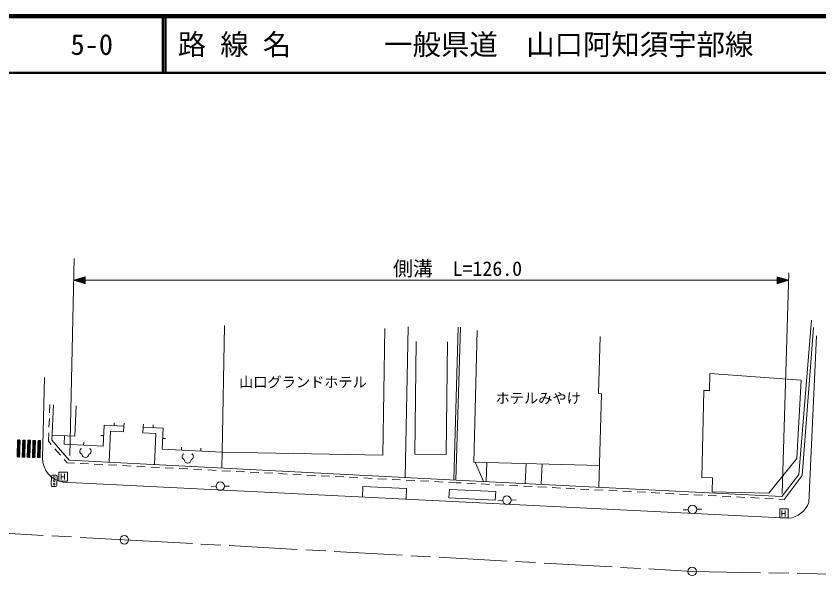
# Model space of a CAD drawing. Units: millimetres, scale not verified. Extents: x 40000 to 680000, y 20000 to 380000.
# Drawn here: x 151931 to 293280, y 281154 to 380000 of the extents above; entities that cross this region are included whole.
import ezdxf
from ezdxf.enums import TextEntityAlignment as Align

# ---------------------------------------------------------------- set-up
doc = ezdxf.new("R2010")
doc.units = ezdxf.units.MM
doc.header["$LTSCALE"] = 1000
doc.linetypes.add('CHAIN', pattern=[18.5, 12, -1.5, 3.5, -1.5])
for name, color, linetype, lineweight in [('M-BGD', 7, 'Continuous', 13), ('M-BMK', 2, 'CHAIN', 13), ('M-BMK-SRVR', 3, 'Continuous', 13), ('M-STR-HTXT', 7, 'Continuous', 13), ('M-STR-STRC', 7, 'Continuous', 13), ('M-TTL', 2, 'Continuous', 140), ('M-TTL-LINE', 7, 'Continuous', 50)]:
    doc.layers.add(name, color=color, linetype=linetype, lineweight=lineweight)
doc.layers.add('M-BGD-HTXT', color=7, linetype='Continuous')
doc.layers.add('M-TTL-TXT', color=7, linetype='Continuous')
doc.styles.add('ＭＳ ゴシック', font='')
doc.styles.get('ＭＳ ゴシック').set_extended_font_data('MS Gothic')

msp = doc.modelspace()

# ---------------------------------------------------------------- linework, layer by layer
at = {"layer": 'M-BGD'}
for p, q in [((289754, 299375), (291947, 326527)), ((188654, 325541), (188235, 303251)), ((220935, 325338), (220408, 298830)), ((228986, 298390), (229787, 325268)), ((229375, 298378), (230175, 325256)), ((292293, 325207), (290311, 299192)), ((216487, 302749), (216874, 325040)), ((233119, 324682), (232511, 301524)), ((292861, 323754), (291497, 294437)), ((222386, 322737), (222161, 302905)), ((227675, 302842), (227901, 322674)), ((254487, 313575), (254751, 323603)), ((274018, 314112), (274093, 317104)), ((274093, 317104), (290176, 315921)), ((156953, 316432), (156566, 302222)), ((290176, 315921), (289387, 302159)), ((273043, 314137), (272656, 298830)), ((273043, 314137), (274018, 314112)), ((254971, 313563), (254487, 313575)), ((254539, 297095), (254971, 313563)), ((157902, 311660), (157837, 310176)), ((158508, 311633), (158236, 305385)), ((162271, 306110), (162504, 311459)), ((157794, 309177), (157728, 307679)), ((169176, 307964), (169201, 308463)), ((170923, 307874), (170949, 308374)), ((174319, 307700), (174344, 308200)), ((167428, 308053), (167239, 304358)), ((170923, 307874), (167428, 308053)), ((168294, 301501), (168575, 306993)), ((168575, 306993), (170872, 306876)), ((170872, 306876), (170923, 307874)), ((174268, 306702), (174319, 307700)), ((174319, 307700), (177814, 307521)), ((176067, 307611), (176092, 308110)), ((177814, 307521), (177625, 303826)), ((152113, 302431), (152199, 305430)), ((152199, 305430), (152648, 305417)), ((152648, 305417), (152563, 302418)), ((153013, 302405), (153098, 305404)), ((153098, 305404), (153548, 305391)), ((153548, 305391), (153463, 302392)), ((153912, 302380), (153998, 305378)), ((153998, 305378), (154448, 305366)), ((154448, 305366), (154362, 302367)), ((154812, 302354), (154898, 305353)), ((154898, 305353), (155347, 305340)), ((155347, 305340), (155262, 302341)), ((155712, 302328), (155797, 305327)), ((155797, 305327), (156247, 305314)), ((156247, 305314), (156162, 302316)), ((157685, 306680), (157620, 305196)), ((158236, 305385), (161303, 301859)), ((158275, 306284), (162271, 306110)), ((160473, 306188), (160408, 304708)), ((167333, 306206), (166834, 306231)), ((176565, 306584), (174268, 306702)), ((176283, 301091), (176565, 306584)), ((178220, 305673), (177721, 305699)), ((157620, 305196), (158116, 304626)), ((167239, 304358), (160408, 304708)), ((163823, 304533), (163849, 305033)), ((181040, 303651), (181066, 304150)), ((184442, 303457), (184468, 303956)), ((158773, 303871), (159757, 302740)), ((188235, 303251), (177625, 303826)), ((188235, 303251), (188183, 300481)), ((188235, 303251), (216487, 302749)), ((222161, 302905), (227675, 302842)), ((152563, 302418), (152113, 302431)), ((153463, 302392), (153013, 302405)), ((154362, 302367), (153912, 302380)), ((155262, 302341), (154812, 302354)), ((156162, 302316), (155712, 302328)), ((160413, 301985), (160910, 301415)), ((160910, 301415), (162196, 301349)), ((161303, 301859), (229420, 298368)), ((163195, 301298), (164693, 301221)), ((165691, 301170), (167189, 301093)), ((232511, 301524), (254640, 300943)), ((232765, 301517), (234246, 298123)), ((234804, 301464), (234699, 298100)), ((241709, 301282), (241574, 297752)), ((244536, 301208), (244398, 297609)), ((289387, 302159), (284443, 296044)), ((168188, 301042), (169686, 300965)), ((170685, 300914), (172183, 300837)), ((173182, 300786), (174680, 300709)), ((175678, 300658), (177176, 300581)), ((178175, 300530), (179673, 300453)), ((180672, 300402), (182170, 300325)), ((183168, 300274), (184666, 300197)), ((185665, 300146), (187163, 300069)), ((188162, 300018), (189660, 299941)), ((190659, 299890), (192157, 299813)), ((193155, 299762), (194653, 299686)), ((195652, 299634), (197150, 299558)), ((198149, 299506), (199647, 299430)), ((200645, 299378), (202144, 299302)), ((203142, 299250), (204640, 299174)), ((205639, 299123), (207137, 299046)), ((208136, 298995), (209634, 298918)), ((210632, 298867), (212130, 298790)), ((213129, 298739), (214627, 298662)), ((215626, 298611), (217124, 298534)), ((218123, 298483), (219621, 298406)), ((220619, 298355), (222117, 298278)), ((229420, 298368), (286744, 295462)), ((272656, 298830), (274528, 298783)), ((274528, 298783), (274466, 296296)), ((286744, 295462), (289754, 299375)), ((290311, 299192), (287151, 294978)), ((160144, 298005), (287938, 291643)), ((187144, 297214), (186259, 297192)), ((189507, 297318), (188639, 297310)), ((212900, 295379), (212980, 297242)), ((212980, 297242), (220691, 296907)), ((220691, 296907), (220608, 294994)), ((223116, 298227), (224614, 298150)), ((225613, 298099), (227111, 298022)), ((228109, 297971), (229396, 297905)), ((229396, 297905), (230309, 297859)), ((231308, 297808), (232806, 297732)), ((233805, 297681), (235303, 297606)), ((236302, 297555), (237800, 297479)), ((238798, 297428), (240297, 297352)), ((241295, 297302), (242793, 297226)), ((243792, 297175), (245290, 297099)), ((246289, 297049), (247787, 296973)), ((248786, 296922), (250284, 296846)), ((228144, 295229), (228216, 296733)), ((228216, 296733), (236376, 296341)), ((236376, 296341), (236303, 294837)), ((251282, 296796), (252780, 296720)), ((253779, 296669), (255277, 296593)), ((256276, 296543), (257774, 296467)), ((258773, 296416), (260271, 296340)), ((261270, 296289), (262768, 296214)), ((263766, 296163), (265264, 296087)), ((266263, 296036), (267761, 295960)), ((268760, 295910), (270258, 295834)), ((271257, 295783), (272755, 295707)), ((273754, 295657), (275252, 295581)), ((274466, 296296), (284443, 296044)), ((276250, 295530), (277748, 295454)), ((236303, 294837), (228144, 295229)), ((237611, 294764), (236727, 294742)), ((239975, 294867), (239107, 294859)), ((278747, 295404), (280245, 295328)), ((281244, 295277), (282742, 295201)), ((283741, 295151), (285239, 295075)), ((286238, 295024), (287151, 294978)), ((270280, 293136), (269396, 293114)), ((272644, 293239), (271776, 293232))]:
    msp.add_line(p, q, dxfattribs=at)
for centre in [(187890, 297292), (238357, 294842), (271026, 293214)]:
    msp.add_circle(centre, 750, dxfattribs=at)
for centre, radius, start, end in [((163676, 303450), 536, 116.08703, 255.33416), ((164604, 303450), 536, 284.66584, 63.91297), ((164140, 302932), 600, 180, 0), ((181687, 302484), 536, 116.08703, 255.33416), ((182616, 302484), 536, 284.66584, 63.91297), ((160966, 302329), 4401, 181.40118, 259.2385), ((182151, 301966), 600, 180, 0), ((287458, 295918), 4302, 276.40017, 339.86145)]:
    msp.add_arc(centre, radius, start, end, dxfattribs=at)
at = {"layer": 'M-BMK'}
for p, q in [((70832, 293285), (170993, 287870)), ((170993, 287870), (270964, 282312)), ((270964, 282312), (330034, 281154))]:
    msp.add_line(p, q, dxfattribs=at)
at = {"layer": 'M-BMK-SRVR'}
for centre in [(170993, 287870), (270964, 282312)]:
    msp.add_circle(centre, 750, dxfattribs=at)
at = {"layer": 'M-STR-HTXT'}
for p, q in [((161389, 302664), (162187, 337371)), ((162112, 333521), (164112, 334121)), ((164112, 333641), (162512, 333641)), ((162912, 333761), (164112, 333761)), ((164112, 333881), (163312, 333881)), ((163712, 334001), (164112, 334001)), ((164112, 332921), (164112, 334121)), ((287938, 333521), (285938, 334121)), ((285938, 334121), (285938, 332921)), ((286338, 334001), (285938, 334001)), ((285938, 333881), (286738, 333881)), ((287138, 333761), (285938, 333761)), ((285938, 333641), (287538, 333641)), ((287978, 334813), (286802, 296007)), ((162112, 333521), (164112, 332921)), ((162112, 333521), (164112, 333521)), ((164112, 333401), (162512, 333401)), ((162912, 333281), (164112, 333281)), ((164112, 333161), (163312, 333161)), ((163712, 333041), (164112, 333041)), ((285938, 333521), (164112, 333521)), ((287938, 333521), (285938, 332921)), ((287938, 333521), (285938, 333521)), ((285938, 333401), (287538, 333401)), ((287138, 333281), (285938, 333281)), ((285938, 333161), (286738, 333161)), ((286338, 333041), (285938, 333041))]:
    msp.add_line(p, q, dxfattribs=at)
at = {"layer": 'M-STR-STRC'}
for p, q in [((152184, 304928), (152648, 305391)), ((152189, 305073), (152535, 305420)), ((152193, 305219), (152398, 305424)), ((152197, 305364), (152260, 305428)), ((152636, 304973), (152198, 305411)), ((152640, 305111), (152324, 305426)), ((152644, 305248), (152470, 305422)), ((152648, 305386), (152615, 305418)), ((153084, 304906), (153547, 305369)), ((153088, 305051), (153432, 305395)), ((153092, 305197), (153294, 305398)), ((153534, 304879), (153096, 305317)), ((153097, 305342), (153157, 305402)), ((153537, 305017), (153152, 305403)), ((153541, 305154), (153297, 305398)), ((153545, 305292), (153443, 305394)), ((153984, 304894), (154448, 305358)), ((153988, 305040), (154318, 305369)), ((153992, 305185), (154180, 305373)), ((153997, 305331), (154043, 305377)), ((154436, 304938), (153998, 305376)), ((154439, 305075), (154140, 305374)), ((154443, 305213), (154286, 305370)), ((154447, 305350), (154432, 305366)), ((154885, 304898), (155327, 305341)), ((154889, 305044), (155189, 305344)), ((154893, 305189), (155052, 305348)), ((154897, 305335), (154914, 305352)), ((155337, 304963), (154948, 305351)), ((155341, 305101), (155094, 305347)), ((155344, 305238), (155240, 305343)), ((155787, 304983), (156122, 305318)), ((155792, 305129), (155984, 305322)), ((155796, 305275), (155847, 305326)), ((156235, 304903), (155811, 305327)), ((156239, 305040), (155957, 305323)), ((156243, 305178), (156103, 305318)), ((152143, 303472), (152606, 303935)), ((152147, 303618), (152610, 304081)), ((152151, 303763), (152615, 304227)), ((152155, 303909), (152619, 304372)), ((152159, 304054), (152623, 304518)), ((152597, 303598), (152159, 304036)), ((152601, 303736), (152163, 304173)), ((152164, 304200), (152627, 304663)), ((152604, 303873), (152167, 304311)), ((152168, 304345), (152631, 304809)), ((152608, 304011), (152171, 304448)), ((152172, 304491), (152635, 304954)), ((152612, 304148), (152175, 304586)), ((152176, 304637), (152639, 305100)), ((152616, 304286), (152179, 304723)), ((152180, 304782), (152644, 305246)), ((152620, 304423), (152182, 304861)), ((152624, 304561), (152186, 304998)), ((152628, 304698), (152190, 305136)), ((152632, 304836), (152194, 305273)), ((153043, 303450), (153506, 303913)), ((153047, 303596), (153510, 304059)), ((153051, 303741), (153514, 304204)), ((153055, 303887), (153518, 304350)), ((153494, 303504), (153057, 303942)), ((153059, 304032), (153523, 304496)), ((153498, 303642), (153061, 304080)), ((153063, 304178), (153527, 304641)), ((153502, 303779), (153064, 304217)), ((153068, 304323), (153531, 304787)), ((153506, 303917), (153068, 304355)), ((153072, 304469), (153535, 304932)), ((153510, 304054), (153072, 304492)), ((153076, 304614), (153539, 305078)), ((153514, 304192), (153076, 304630)), ((153080, 304760), (153543, 305223)), ((153518, 304329), (153080, 304767)), ((153522, 304467), (153084, 304905)), ((153526, 304604), (153088, 305042)), ((153530, 304742), (153092, 305180)), ((153943, 303439), (154406, 303902)), ((153947, 303584), (154410, 304048)), ((153951, 303730), (154414, 304193)), ((153955, 303875), (154418, 304339)), ((153959, 304021), (154423, 304484)), ((154396, 303563), (153959, 304001)), ((153963, 304166), (154427, 304630)), ((154400, 303700), (153963, 304138)), ((154404, 303838), (153967, 304276)), ((153968, 304312), (154431, 304775)), ((154408, 303975), (153970, 304413)), ((153972, 304458), (154435, 304921)), ((154412, 304113), (153974, 304551)), ((153976, 304603), (154439, 305067)), ((154416, 304250), (153978, 304688)), ((153980, 304749), (154443, 305212)), ((154420, 304388), (153982, 304826)), ((154424, 304525), (153986, 304963)), ((154428, 304663), (153990, 305101)), ((154432, 304800), (153994, 305238)), ((154843, 303443), (155307, 303906)), ((154847, 303588), (155311, 304052)), ((154851, 303734), (155315, 304197)), ((154856, 303879), (155319, 304343)), ((154860, 304025), (155323, 304488)), ((155297, 303588), (154860, 304026)), ((154864, 304170), (155327, 304634)), ((155301, 303726), (154864, 304163)), ((154868, 304316), (155331, 304779)), ((155305, 303863), (154868, 304301)), ((154872, 304462), (155336, 304925)), ((155309, 304001), (154872, 304438)), ((155313, 304138), (154875, 304576)), ((154876, 304607), (155340, 305071)), ((155317, 304276), (154879, 304713)), ((154880, 304753), (155344, 305216)), ((155321, 304413), (154883, 304851)), ((155325, 304551), (154887, 304988)), ((155329, 304688), (154891, 305126)), ((155333, 304826), (154895, 305263)), ((155746, 303528), (156209, 303991)), ((155750, 303673), (156213, 304137)), ((155754, 303819), (156218, 304282)), ((155758, 303964), (156222, 304428)), ((156196, 303528), (155758, 303966)), ((156200, 303665), (155762, 304103)), ((155763, 304110), (156226, 304573)), ((156204, 303803), (155766, 304241)), ((155767, 304256), (156230, 304719)), ((156208, 303940), (155770, 304378)), ((155771, 304401), (156234, 304865)), ((156212, 304078), (155774, 304516)), ((155775, 304547), (156238, 305010)), ((156216, 304215), (155778, 304653)), ((155779, 304692), (156243, 305156)), ((156220, 304353), (155782, 304791)), ((155783, 304838), (156247, 305301)), ((156224, 304490), (155786, 304928)), ((156227, 304628), (155790, 305066)), ((156231, 304765), (155794, 305203)), ((152114, 302453), (152577, 302916)), ((152211, 302428), (152116, 302523)), ((152118, 302599), (152581, 303062)), ((152357, 302424), (152120, 302661)), ((152122, 302744), (152586, 303208)), ((152502, 302420), (152124, 302798)), ((152126, 302890), (152590, 303353)), ((152565, 302498), (152128, 302936)), ((152130, 303035), (152594, 303499)), ((152569, 302636), (152132, 303073)), ((152135, 303181), (152598, 303644)), ((152573, 302773), (152135, 303211)), ((152139, 303326), (152602, 303790)), ((152577, 302911), (152139, 303348)), ((152581, 303048), (152143, 303486)), ((152585, 303186), (152147, 303623)), ((152589, 303323), (152151, 303761)), ((152593, 303461), (152155, 303898)), ((152230, 302428), (152573, 302771)), ((152367, 302424), (152569, 302625)), ((153014, 302431), (153477, 302894)), ((153184, 302400), (153017, 302567)), ((153018, 302577), (153481, 303040)), ((153330, 302396), (153021, 302705)), ((153022, 302722), (153485, 303185)), ((153463, 302404), (153025, 302842)), ((153026, 302868), (153489, 303331)), ((153467, 302542), (153029, 302980)), ((153030, 303013), (153494, 303477)), ((153471, 302679), (153033, 303117)), ((153034, 303159), (153498, 303622)), ((153475, 302817), (153037, 303255)), ((153038, 303304), (153502, 303768)), ((153479, 302954), (153041, 303392)), ((153483, 303092), (153045, 303530)), ((153487, 303229), (153049, 303667)), ((153490, 303367), (153053, 303805)), ((153126, 302402), (153473, 302749)), ((153264, 302398), (153469, 302603)), ((153914, 302420), (154377, 302883)), ((154027, 302376), (153916, 302488)), ((153918, 302565), (154381, 303029)), ((154173, 302372), (153919, 302625)), ((153922, 302711), (154385, 303174)), ((154318, 302368), (153923, 302763)), ((153926, 302856), (154389, 303320)), ((154365, 302463), (153927, 302900)), ((153930, 303002), (154394, 303465)), ((154369, 302600), (153931, 303038)), ((153934, 303147), (154398, 303611)), ((154373, 302738), (153935, 303175)), ((153939, 303293), (154402, 303756)), ((154377, 302875), (153939, 303313)), ((154381, 303013), (153943, 303451)), ((154385, 303150), (153947, 303588)), ((154389, 303288), (153951, 303726)), ((154392, 303425), (153955, 303863)), ((154012, 302377), (154373, 302737)), ((154150, 302373), (154369, 302592)), ((154814, 302424), (155277, 302887)), ((154981, 302349), (154817, 302513)), ((154818, 302569), (155282, 303033)), ((155126, 302345), (154821, 302651)), ((154822, 302715), (155286, 303178)), ((155262, 302351), (154824, 302788)), ((154827, 302860), (155290, 303324)), ((155266, 302488), (154828, 302926)), ((154831, 303006), (155294, 303469)), ((155270, 302626), (154832, 303063)), ((154835, 303151), (155298, 303615)), ((155274, 302763), (154836, 303201)), ((154839, 303297), (155302, 303760)), ((155278, 302901), (154840, 303338)), ((155282, 303038), (154844, 303476)), ((155286, 303176), (154848, 303613)), ((155290, 303313), (154852, 303751)), ((155294, 303451), (154856, 303888)), ((154884, 302352), (155273, 302741)), ((155021, 302348), (155269, 302596)), ((155713, 302363), (156176, 302827)), ((155717, 302509), (156180, 302972)), ((155989, 302320), (155719, 302591)), ((155721, 302654), (156184, 303118)), ((156135, 302316), (155723, 302728)), ((155725, 302800), (156189, 303263)), ((156165, 302428), (155727, 302866)), ((155729, 302945), (156193, 303409)), ((156169, 302565), (155731, 303003)), ((155733, 303091), (156197, 303554)), ((156173, 302703), (155735, 303141)), ((155738, 303237), (156201, 303700)), ((156177, 302840), (155739, 303278)), ((155742, 303382), (156205, 303846)), ((156180, 302978), (155743, 303416)), ((156184, 303115), (155747, 303553)), ((156188, 303253), (155751, 303691)), ((156192, 303390), (155754, 303828)), ((155816, 302325), (156172, 302681)), ((155954, 302321), (156168, 302535)), ((152505, 302420), (152565, 302480)), ((153039, 302405), (153014, 302430)), ((153401, 302394), (153465, 302458)), ((154287, 302369), (154365, 302446)), ((154835, 302353), (154813, 302376)), ((155159, 302344), (155265, 302450)), ((155844, 302325), (155715, 302453)), ((156091, 302318), (156164, 302390)), ((159491, 298182), (159491, 299746)), ((159491, 299746), (160995, 299746)), ((160995, 299746), (160995, 298182)), ((158109, 297456), (158152, 299055)), ((158957, 299234), (158357, 299250)), ((159151, 299029), (159108, 297429)), ((159880, 299465), (159880, 298446)), ((159880, 298956), (160472, 298956)), ((160472, 299465), (160472, 298446)), ((158303, 297251), (158903, 297235)), ((160995, 298182), (159491, 298182)), ((286374, 291721), (286374, 293284)), ((286374, 293284), (287878, 293284)), ((286763, 293004), (286763, 291985)), ((287355, 293004), (287355, 291985)), ((287878, 293284), (287878, 291721)), ((287878, 291721), (286374, 291721)), ((286763, 292494), (287355, 292494))]:
    msp.add_line(p, q, dxfattribs=at)
for centre in [(158630, 298242), (158646, 298842), (158614, 297643)]:
    msp.add_circle(centre, 167, dxfattribs=at)
for centre, radius, start, end in [((158452, 298944), 320, 107.26224, 159.66908), ((158848, 298936), 318, 17.03589, 69.89543), ((158400, 297537), 302, 195.59126, 251.34005), ((158816, 297532), 310, 286.28509, 340.64622)]:
    msp.add_arc(centre, radius, start, end, dxfattribs=at)
at = {"layer": 'M-TTL'}
msp.add_line((680000, 380000), (40000, 380000), dxfattribs=at)
at = {"layer": 'M-TTL-LINE'}
for p, q in [((177750, 380000), (177750, 370000)), ((178250, 380000), (178250, 370000)), ((40000, 370000), (680000, 370000))]:
    msp.add_line(p, q, dxfattribs=at)

# ---------------------------------------------------------------- texts
at = {"layer": 'M-BGD-HTXT', "style": 'ＭＳ ゴシック'}
for s, p in [('山口グランドホテル', (191190, 314140)), ('ホテルみやけ', (236357, 311310))]:
    msp.add_text(s, height=1833, dxfattribs=at).set_placement(p, align=Align.BOTTOM_LEFT)
at = {"layer": 'M-STR-HTXT', "style": 'ＭＳ ゴシック'}
msp.add_text('側溝\u3000L=126.0', height=2566, dxfattribs=at).set_placement((218298, 333521), align=Align.BOTTOM_LEFT)
at = {"layer": 'M-TTL-TXT', "style": 'ＭＳ ゴシック'}
for s, p in [('5-0', (161521, 375000)), ('路 線 名', (180380, 375000)), ('一般県道\u3000山口阿知須宇部線', (216734, 375000))]:
    msp.add_text(s, height=3666, dxfattribs=at).set_placement(p, align=Align.MIDDLE_LEFT)

doc.saveas('drawing.dxf')
